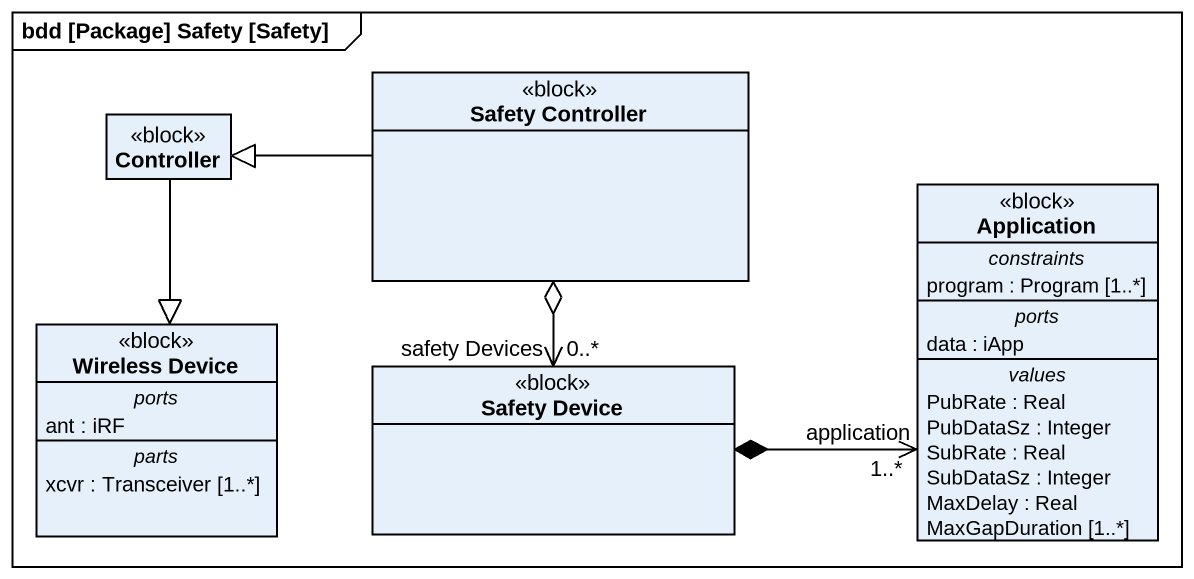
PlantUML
@startuml
mainframe bdd [Package] Safety [Safety]
hide circle
hide empty members
class "Safety Controller" as Safety_Controller <<block>>
class Controller <<block>>
class Application <<block>> {
  -- constraints --
  program : Program [1..*]
  -- ports --
  data : iApp
  -- values --
  PubRate : Real
  PubDataSz : Integer
  SubRate : Real
  SubDataSz : Integer
  MaxDelay : Real
  MaxGapDuration [1..*]
}
class "Wireless Device" as Wireless_Device <<block>> {
  -- ports --
  ant : iRF
  -- parts --
  xcvr : Transceiver [1..*]
}
class "Safety Device" as Safety_Device <<block>>
Safety_Controller -left-|> Controller
Safety_Controller o--> "safety Devices\n0..*" Safety_Device
Controller --|> Wireless_Device
Safety_Device *-right-> "application\n1..*" Application
@enduml
